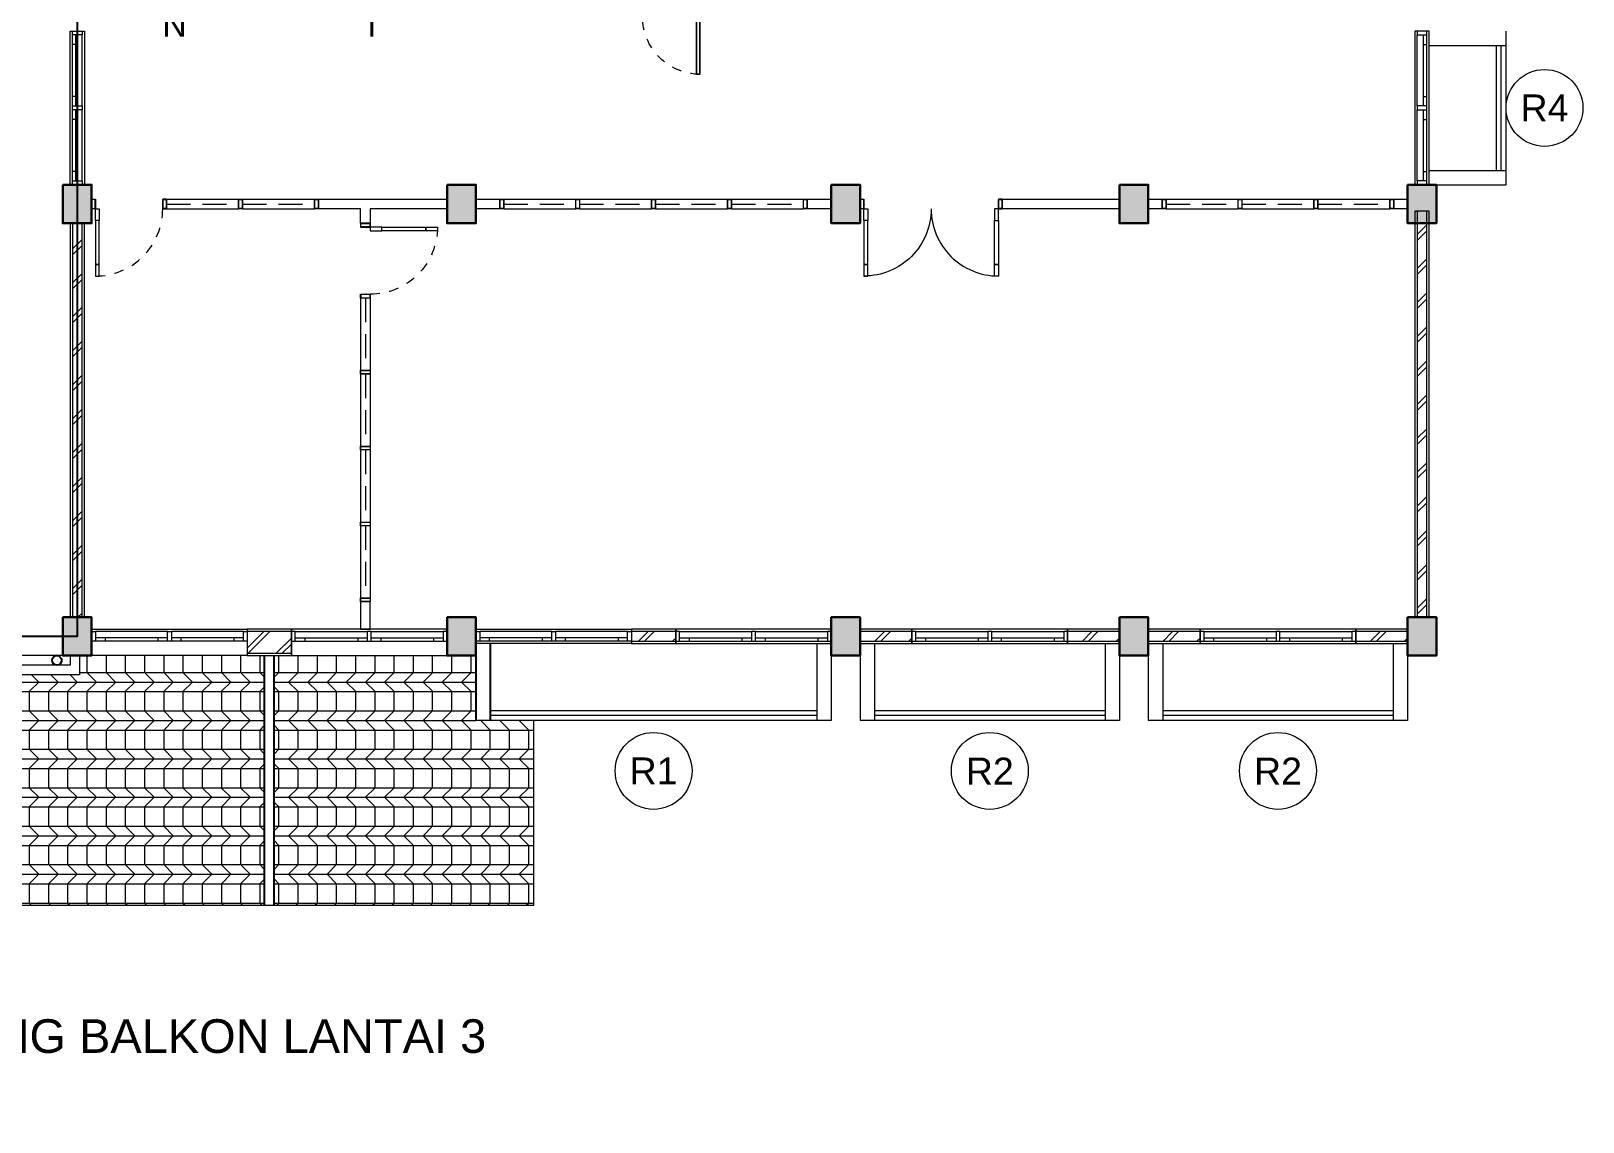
# Model space of a CAD drawing. Header units: millimetres. Extents: x -11 to 1625, y -267 to 180.
# Drawn here: x 923.09 to 939.24, y -248.1 to -236.75 of the extents above; entities that cross this region are included whole.
import ezdxf
from ezdxf.enums import TextEntityAlignment as Align

# ---------------------------------------------------------------- set-up
doc = ezdxf.new("R2010")
doc.units = ezdxf.units.MM
doc.linetypes.add('HIDDEN', pattern=[0.375, 0.25, -0.125])
for name, color, linetype, lineweight in [('ars', 11, 'Continuous', 5), ('dinding', 5, 'Continuous', 15), ('KOLOM', 1, 'Continuous', 30), ('kus', 63, 'Continuous', 15), ('lan', 7, 'Continuous', 15), ('not', 7, 'Continuous', 20), ('PARTISI', 190, 'Continuous', 9), ('SANITAIR', 4, 'Continuous', 5), ('sol kol', 8, 'Continuous', 0)]:
    doc.layers.add(name, color=color, linetype=linetype, lineweight=lineweight)
doc.styles.add('S', font='SIMPLEX', dxfattribs={"width": 1.1})
doc.styles.get("Standard").update_dxf_attribs({"font": 'ARIALUNI.TTF'})

# ---------------------------------------------------------------- blocks, each defined once
blk = doc.blocks.new('Ndtpd')
blk.add_line((0.747, 0), (-0.747, 0))
blk.add_circle((0, 0), 0.747)
at = {"flags": 4}
for tag, height, p in [('NO', 0.5, (0, 0.148)), ('NOLBR', 0.3, (0, -0.398))]:
    blk.add_attdef(tag, text='', height=height, dxfattribs=at).set_placement(p, align=Align.CENTER)
for tag, p, height in [('NDTPD', (1.516, 0.148), 0.5), ('SKALA', (1.523, -0.398), 0.3)]:
    blk.add_attdef(tag, p, '', height=height, dxfattribs=at)
blk = doc.blocks.new('K1')
at = {"layer": 'KOLOM'}
blk.add_lwpolyline([(0.2, 0.15), (-0.2, 0.15), (-0.2, -0.15), (0.2, -0.15), (0.2, 0.15)], dxfattribs=at)
blk = doc.blocks.new('P 70')
at = {"linetype": 'HIDDEN', "ltscale": 0.3}
blk.add_lwpolyline([(-0.74, 0.1, -0.414214), (-0.04, 0.8, -1.303225)], format="xyb", dxfattribs=at)
for points in [[(-0.04, 0.8), (-0.08, 0.8), (-0.08, 0.68), (-0.04, 0.68)], [(-0.04, 0.68), (-0.08, 0.68), (-0.08, 0.22), (-0.04, 0.22)], [(-0.04, 0.1), (-0.08, 0.1), (-0.08, 0.22), (-0.04, 0.22)], [(-0.735, 0.06), (-0.74, 0.06), (-0.74, 0.061), (-0.74, 0.1), (-0.78, 0.1), (-0.78, 0), (-0.74, 0), (-0.74, 0.056), (-0.735, 0.058)], [(-0.742, 0.002), (-0.778, 0.002), (-0.778, 0.098), (-0.742, 0.098)], [(-0.045, 0.06), (-0.04, 0.06), (-0.04, 0.061), (-0.04, 0.1), (0, 0.1), (0, 0), (-0.04, 0), (-0.04, 0.056), (-0.045, 0.058)], [(-0.038, 0.002), (-0.002, 0.002), (-0.002, 0.098), (-0.038, 0.098)]]:
    blk.add_lwpolyline(points, close=True)
blk = doc.blocks.new('P 60')
at = {"linetype": 'HIDDEN', "ltscale": 0.3}
blk.add_lwpolyline([(-0.64, 0.1, -0.414214), (-0.04, 0.7, -1.303225)], format="xyb", dxfattribs=at)
for points in [[(-0.04, 0.7), (-0.04, 0.1), (-0.08, 0.1), (-0.08, 0.7)], [(-0.042, 0.698), (-0.042, 0.102), (-0.078, 0.102), (-0.078, 0.698)], [(-0.635, 0.06), (-0.64, 0.06), (-0.64, 0.061), (-0.64, 0.1), (-0.68, 0.1), (-0.68, 0), (-0.64, 0), (-0.64, 0.056), (-0.635, 0.058)], [(-0.642, 0.002), (-0.678, 0.002), (-0.678, 0.098), (-0.642, 0.098)], [(-0.045, 0.06), (-0.04, 0.06), (-0.04, 0.061), (-0.04, 0.1), (0, 0.1), (0, 0), (-0.04, 0), (-0.04, 0.056), (-0.045, 0.058)], [(-0.038, 0.002), (-0.002, 0.002), (-0.002, 0.098), (-0.038, 0.098)]]:
    blk.add_lwpolyline(points, close=True)
blk = doc.blocks.new('NAV')
blk.add_circle((0, -0.4), 0.4)
at = {"style": 'S', "width": 0.75, "flags": 4}
blk.add_attdef('AV', text='', height=0.3, dxfattribs=at).set_placement((0, -0.4), align=Align.MIDDLE)

msp = doc.modelspace()

# ---------------------------------------------------------------- hatches: boundary and pattern name
at = {"layer": 'ars'}
h = msp.add_hatch(dxfattribs=at)
h.set_pattern_fill('TEMBOK', color=256, scale=0.25)
h.set_pattern_definition([(45, (925.06924, -243.12561), (-0.176777, 0.176777), []), (45, (925.13174, -243.12561), (-0.176777, 0.176777), [])])
h.paths.add_polyline_path([(923.6192448, -242.8506128), (923.6192448, -238.7506128), (923.5192448, -238.7506128), (923.5192448, -242.8506128)])
h = msp.add_hatch(dxfattribs=at)
h.set_pattern_fill('TEMBOK', color=256, scale=0.25)
h.set_pattern_definition([(45, (924.06924, -243.12561), (-0.1767767, 0.1767767), []), (45, (924.13174, -243.12561), (-0.1767767, 0.1767767), [])])
h.paths.add_polyline_path([(937.6192448, -242.8506128), (937.6192448, -238.6256128), (937.5192448, -238.6256128), (937.5192448, -242.8506128)])
h = msp.add_hatch(dxfattribs=at)
h.set_pattern_fill('TEMBOK', color=256, scale=0.25)
h.set_pattern_definition([(45, (921.05924, -244.62561), (-0.176777, 0.176777), []), (45, (921.12174, -244.62561), (-0.176777, 0.176777), [])])
h.paths.add_polyline_path([(925.7992448, -243.0006128), (925.3392448, -243.0006128), (925.3392448, -243.2256128), (925.7992448, -243.2256128)])
h = msp.add_hatch(dxfattribs=at)
h.set_pattern_fill('TEMBOK', color=256, scale=0.25)
h.set_pattern_definition([(45, (925.05924, -244.62561), (-0.176777, 0.176777), []), (45, (925.12174, -244.62561), (-0.176777, 0.176777), [])])
h.paths.add_polyline_path([(929.7992448, -243.0006128), (929.3392448, -243.0006128), (929.3392448, -243.1006128), (929.7992448, -243.1006128)])
h = msp.add_hatch(dxfattribs=at)
h.set_pattern_fill('TEMBOK', color=256, scale=0.25)
h.set_pattern_definition([(45, (927.51924, -244.62561), (-0.176777, 0.176777), []), (45, (927.58174, -244.62561), (-0.176777, 0.176777), [])])
h.paths.add_polyline_path([(932.2592448, -243.0006128), (931.7192448, -243.0006128), (931.7192448, -243.1006128), (932.2592448, -243.1006128)])
h = msp.add_hatch(dxfattribs=at)
h.set_pattern_fill('TEMBOK', color=256, scale=0.25)
h.set_pattern_definition([(45, (929.67924, -244.62561), (-0.176777, 0.176777), []), (45, (929.74174, -244.62561), (-0.176777, 0.176777), [])])
h.paths.add_polyline_path([(934.4192448, -243.0006128), (933.8792448, -243.0006128), (933.8792448, -243.1006128), (934.4192448, -243.1006128)])
h = msp.add_hatch(dxfattribs=at)
h.set_pattern_fill('TEMBOK', color=256, scale=0.25)
h.set_pattern_definition([(45, (930.51924, -244.62561), (-0.176777, 0.176777), []), (45, (930.58174, -244.62561), (-0.176777, 0.176777), [])])
h.paths.add_polyline_path([(935.2592448, -243.0006128), (934.7192448, -243.0006128), (934.7192448, -243.1006128), (935.2592448, -243.1006128)])
h = msp.add_hatch(dxfattribs=at)
h.set_pattern_fill('TEMBOK', color=256, scale=0.25)
h.set_pattern_definition([(45, (932.67924, -244.62561), (-0.176777, 0.176777), []), (45, (932.74174, -244.62561), (-0.176777, 0.176777), [])])
h.paths.add_polyline_path([(937.4192448, -243.0006128), (936.8792448, -243.0006128), (936.8792448, -243.1006128), (937.4192448, -243.1006128)])
h = msp.add_hatch(dxfattribs=at)
h.set_pattern_fill('PLENTONG', color=256, scale=0.1, angle=270)
h.set_pattern_definition([(0, (925.06924, -243.0256), (1e-16, 0.4), []), (0, (925.06924, -243.1256), (1e-16, 0.4), []), (0, (925.06924, -243.2256), (1e-16, 0.4), []), (315, (925.06924, -243.02561), (0.2, -5e-17), [0.141421, -0.424264]), (45, (925.06924, -243.22561), (-0.2, 5e-17), [0.141421, -0.424264]), (270, (925.06924, -243.22561), (0.2, -4e-17), [0.2, -0.2])])
h.paths.add_polyline_path([(925.5192448, -243.2506128), (923.5942448, -243.2506128), (923.5942448, -243.4506128), (922.8192448, -243.4506128), (922.8192448, -245.8506128), (925.5192448, -245.8506128)])
h = msp.add_hatch(dxfattribs=at)
h.set_pattern_fill('PLENTONG', color=256, scale=0.1, angle=90)
h.set_pattern_definition([(180, (925.06924, -243.2256), (-5e-17, -0.4), []), (180, (925.06924, -243.1256), (-5e-17, -0.4), []), (180, (925.06924, -243.0256), (-5e-17, -0.4), []), (135, (925.06924, -243.22561), (-0.2, 2e-17), [0.141421, -0.424264]), (225, (925.06924, -243.02561), (0.2, -2e-17), [0.141421, -0.424264]), (90, (925.06924, -243.02561), (-0.2, 1e-17), [0.2, -0.2])])
h.paths.add_polyline_path([(927.7192448, -243.2506128), (925.6192448, -243.2506128), (925.6192448, -245.8506128), (928.3192448, -245.8506128), (928.3192448, -243.9256128), (927.7192448, -243.9256128)])
at = {"layer": 'sol kol'}
for points in [[(923.4192448, -238.3506128), (923.4192448, -238.7506128), (923.7192448, -238.7506128), (923.7192448, -238.3506128)], [(927.4192448, -238.3506128), (927.4192448, -238.7506128), (927.7192448, -238.7506128), (927.7192448, -238.3506128)], [(931.4192448, -238.3506128), (931.4192448, -238.7506128), (931.7192448, -238.7506128), (931.7192448, -238.3506128)], [(934.4192448, -238.3506128), (934.4192448, -238.7506128), (934.7192448, -238.7506128), (934.7192448, -238.3506128)], [(937.4192448, -238.3506128), (937.4192448, -238.7506128), (937.7192448, -238.7506128), (937.7192448, -238.3506128)], [(923.4192448, -242.8506128), (923.4192448, -243.2506128), (923.7192448, -243.2506128), (923.7192448, -242.8506128)], [(927.4192448, -242.8506128), (927.4192448, -243.2506128), (927.7192448, -243.2506128), (927.7192448, -242.8506128)], [(931.4192448, -242.8506128), (931.4192448, -243.2506128), (931.7192448, -243.2506128), (931.7192448, -242.8506128)], [(934.4192448, -242.8506128), (934.4192448, -243.2506128), (934.7192448, -243.2506128), (934.7192448, -242.8506128)], [(937.4192448, -242.8506128), (937.4192448, -243.2506128), (937.7192448, -243.2506128), (937.7192448, -242.8506128)]]:
    msp.add_hatch(color=256, dxfattribs=at).paths.add_polyline_path(points)

# ---------------------------------------------------------------- linework, layer by layer
for p, q in [((927.8692448, -243.1256128), (927.8692448, -243.9256128)), ((925.5192448, -245.8506128), (925.5192448, -243.2506128)), ((925.6192448, -245.8506128), (925.6192448, -243.2506128)), ((927.7192448, -243.2506128), (927.7192448, -243.9256128))]:
    msp.add_line(p, q)
msp.add_lwpolyline([(914.5692448, -232.0506128), (923.5692448, -232.0506128), (923.5692448, -243.0506128), (914.5692448, -243.0506128)], close=True)
msp.add_circle((923.3575851, -243.3006128), 0.05)
at = {"layer": 'ars'}
for points in [[(938.3442448, -238.2006128), (938.3442448, -236.9006128)], [(938.3942448, -238.2006128), (938.3942448, -236.9006128)], [(931.2692448, -243.8256128), (927.8692448, -243.8256128)], [(931.2692448, -243.8756128), (927.8692448, -243.8756128)], [(934.2692448, -243.8256128), (931.8692448, -243.8256128)], [(934.2692448, -243.8756128), (931.8692448, -243.8756128)], [(937.2692448, -243.8256128), (934.8692448, -243.8256128)], [(937.2692448, -243.8756128), (934.8692448, -243.8756128)]]:
    msp.add_lwpolyline(points, dxfattribs=at)
for points in [[(923.6192448, -242.8506128), (923.6192448, -238.7506128), (923.5192448, -238.7506128), (923.5192448, -242.8506128)], [(937.6192448, -242.8506128), (937.6192448, -238.6256128), (937.5192448, -238.6256128), (937.5192448, -242.8506128)], [(925.7992448, -243.0006128), (925.3392448, -243.0006128), (925.3392448, -243.2256128), (925.7992448, -243.2256128)], [(929.7992448, -243.0006128), (929.3392448, -243.0006128), (929.3392448, -243.1006128), (929.7992448, -243.1006128)], [(932.2592448, -243.0006128), (931.7192448, -243.0006128), (931.7192448, -243.1006128), (932.2592448, -243.1006128)], [(934.4192448, -243.0006128), (933.8792448, -243.0006128), (933.8792448, -243.1006128), (934.4192448, -243.1006128)], [(935.2592448, -243.0006128), (934.7192448, -243.0006128), (934.7192448, -243.1006128), (935.2592448, -243.1006128)], [(937.4192448, -243.0006128), (936.8792448, -243.0006128), (936.8792448, -243.1006128), (937.4192448, -243.1006128)]]:
    msp.add_lwpolyline(points, close=True, dxfattribs=at)
at = {"layer": 'dinding'}
for p, q in [((923.4942448, -243.2506128), (923.4942448, -243.3506128)), ((923.5942448, -243.2506128), (923.5942448, -243.4506128)), ((923.5942448, -243.4506128), (914.1692448, -243.4506128)), ((923.4942448, -243.3506128), (914.2692448, -243.3506128))]:
    msp.add_line(p, q, dxfattribs=at)
for points in [[(923.6442448, -242.8506128), (923.6442448, -238.7506128), (923.4942448, -238.7506128), (923.4942448, -242.8506128)], [(937.6442448, -242.8506128), (937.6442448, -238.6256128), (937.4942448, -238.6256128), (937.4942448, -242.8506128)], [(925.7992448, -242.9756128), (925.3392448, -242.9756128), (925.3392448, -243.2506128), (925.7992448, -243.2506128)], [(929.7992448, -242.9756128), (929.3392448, -242.9756128), (929.3392448, -243.1256128), (929.7992448, -243.1256128)], [(932.2592448, -242.9756128), (931.7192448, -242.9756128), (931.7192448, -243.1256128), (932.2592448, -243.1256128)], [(934.4192448, -242.9756128), (933.8792448, -242.9756128), (933.8792448, -243.1256128), (934.4192448, -243.1256128)], [(935.2592448, -242.9756128), (934.7192448, -242.9756128), (934.7192448, -243.1256128), (935.2592448, -243.1256128)], [(937.4192448, -242.9756128), (936.8792448, -242.9756128), (936.8792448, -243.1256128), (937.4192448, -243.1256128)]]:
    msp.add_lwpolyline(points, close=True, dxfattribs=at)
at = {"layer": 'kus'}
for p, q in [((923.5192448, -237.5306128), (923.5192448, -236.7906128)), ((923.5542448, -237.5306128), (923.5542448, -236.7906128)), ((923.6192448, -237.5306128), (923.6192448, -236.7906128)), ((937.5192448, -237.5306128), (937.5192448, -236.7906128)), ((937.5842448, -237.5306128), (937.5842448, -236.7906128)), ((937.6192448, -237.5306128), (937.6192448, -236.7906128)), ((923.5542448, -236.8906128), (923.5192448, -236.8906128)), ((937.5842448, -236.8906128), (937.6192448, -236.8906128)), ((923.5542448, -237.4306128), (923.5192448, -237.4306128)), ((937.5842448, -237.4306128), (937.6192448, -237.4306128)), ((923.5192448, -238.3106128), (923.5192448, -237.5706128)), ((923.5542448, -238.3106128), (923.5542448, -237.5706128)), ((923.6192448, -238.3106128), (923.6192448, -237.5706128)), ((937.5192448, -238.3106128), (937.5192448, -237.5706128)), ((937.5842448, -238.3106128), (937.5842448, -237.5706128)), ((937.6192448, -238.3106128), (937.6192448, -237.5706128)), ((923.5542448, -237.6706128), (923.5192448, -237.6706128)), ((937.5842448, -237.6706128), (937.6192448, -237.6706128)), ((923.5542448, -238.2106128), (923.5192448, -238.2106128)), ((937.5842448, -238.2106128), (937.6192448, -238.2106128)), ((924.4992448, -238.5006128), (925.2492448, -238.5006128)), ((924.4992448, -238.6006128), (925.2492448, -238.6006128)), ((925.2892448, -238.5006128), (926.0392448, -238.5006128)), ((925.2892448, -238.6006128), (926.0392448, -238.6006128)), ((928.0092448, -238.5006128), (928.7592448, -238.5006128)), ((928.0092448, -238.6006128), (928.7592448, -238.6006128)), ((928.7992448, -238.5006128), (929.5492448, -238.5006128)), ((928.7992448, -238.6006128), (929.5492448, -238.6006128)), ((929.5892448, -238.5006128), (930.3392448, -238.5006128)), ((929.5892448, -238.6006128), (930.3392448, -238.6006128)), ((930.3792448, -238.5006128), (931.1292448, -238.5006128)), ((930.3792448, -238.6006128), (931.1292448, -238.6006128)), ((934.9042448, -238.5006128), (935.6542448, -238.5006128)), ((934.9042448, -238.6006128), (935.6542448, -238.6006128)), ((935.6942448, -238.5006128), (936.4442448, -238.5006128)), ((935.6942448, -238.6006128), (936.4442448, -238.6006128)), ((936.4842448, -238.5006128), (937.2342448, -238.5006128)), ((936.4842448, -238.6006128), (937.2342448, -238.6006128)), ((926.5192448, -239.5306128), (926.5192448, -240.2806128)), ((926.6192448, -239.5306128), (926.6192448, -240.2806128)), ((926.5192448, -240.3206128), (926.5192448, -241.0706128)), ((926.6192448, -240.3206128), (926.6192448, -241.0706128)), ((926.5192448, -241.1106128), (926.5192448, -241.8606128)), ((926.6192448, -241.1106128), (926.6192448, -241.8606128)), ((926.5192448, -241.9006128), (926.5192448, -242.6506128)), ((926.6192448, -241.9006128), (926.6192448, -242.6506128)), ((924.5092448, -243.0006128), (923.7592448, -243.0006128)), ((924.5092448, -243.0656128), (923.7592448, -243.0656128)), ((924.5092448, -243.1006128), (923.7592448, -243.1006128)), ((923.8592448, -243.0656128), (923.8592448, -243.1006128)), ((924.4092448, -243.0656128), (924.4092448, -243.1006128)), ((925.2992448, -243.0006128), (924.5492448, -243.0006128)), ((925.2992448, -243.0656128), (924.5492448, -243.0656128)), ((925.2992448, -243.1006128), (924.5492448, -243.1006128)), ((924.6492448, -243.0656128), (924.6492448, -243.1006128)), ((925.1992448, -243.0656128), (925.1992448, -243.1006128)), ((925.8392448, -243.0006128), (926.5892448, -243.0006128)), ((925.8392448, -243.0656128), (926.5892448, -243.0656128)), ((925.8392448, -243.1006128), (926.5892448, -243.1006128)), ((925.9392448, -243.0656128), (925.9392448, -243.1006128)), ((926.4892448, -243.0656128), (926.4892448, -243.1006128)), ((926.6292448, -243.0006128), (927.3792448, -243.0006128)), ((926.6292448, -243.0656128), (927.3792448, -243.0656128)), ((926.6292448, -243.1006128), (927.3792448, -243.1006128)), ((926.7292448, -243.0656128), (926.7292448, -243.1006128)), ((927.2792448, -243.0656128), (927.2792448, -243.1006128)), ((928.5092448, -243.0006128), (927.7592448, -243.0006128)), ((928.5092448, -243.0656128), (927.7592448, -243.0656128)), ((928.5092448, -243.1006128), (927.7592448, -243.1006128)), ((927.8592448, -243.0656128), (927.8592448, -243.1006128)), ((928.4092448, -243.0656128), (928.4092448, -243.1006128)), ((929.2992448, -243.0006128), (928.5492448, -243.0006128)), ((929.2992448, -243.0656128), (928.5492448, -243.0656128)), ((929.2992448, -243.1006128), (928.5492448, -243.1006128)), ((928.6492448, -243.0656128), (928.6492448, -243.1006128)), ((929.1992448, -243.0656128), (929.1992448, -243.1006128)), ((929.8392448, -243.0006128), (930.5892448, -243.0006128)), ((929.8392448, -243.0656128), (930.5892448, -243.0656128)), ((929.8392448, -243.1006128), (930.5892448, -243.1006128)), ((929.9392448, -243.0656128), (929.9392448, -243.1006128)), ((930.4892448, -243.0656128), (930.4892448, -243.1006128)), ((930.6292448, -243.0006128), (931.3792448, -243.0006128)), ((930.6292448, -243.0656128), (931.3792448, -243.0656128)), ((930.6292448, -243.1006128), (931.3792448, -243.1006128)), ((930.7292448, -243.0656128), (930.7292448, -243.1006128)), ((931.2792448, -243.0656128), (931.2792448, -243.1006128)), ((932.2992448, -243.0006128), (933.0492448, -243.0006128)), ((932.2992448, -243.0656128), (933.0492448, -243.0656128)), ((932.2992448, -243.1006128), (933.0492448, -243.1006128)), ((932.3992448, -243.0656128), (932.3992448, -243.1006128)), ((932.9492448, -243.0656128), (932.9492448, -243.1006128)), ((933.0892448, -243.0006128), (933.8392448, -243.0006128)), ((933.0892448, -243.0656128), (933.8392448, -243.0656128)), ((933.0892448, -243.1006128), (933.8392448, -243.1006128)), ((933.1892448, -243.0656128), (933.1892448, -243.1006128)), ((933.7392448, -243.0656128), (933.7392448, -243.1006128)), ((935.2992448, -243.0006128), (936.0492448, -243.0006128)), ((935.2992448, -243.0656128), (936.0492448, -243.0656128)), ((935.2992448, -243.1006128), (936.0492448, -243.1006128)), ((935.3992448, -243.0656128), (935.3992448, -243.1006128)), ((935.9492448, -243.0656128), (935.9492448, -243.1006128)), ((936.0892448, -243.0006128), (936.8392448, -243.0006128)), ((936.0892448, -243.0656128), (936.8392448, -243.0656128)), ((936.0892448, -243.1006128), (936.8392448, -243.1006128)), ((936.1892448, -243.0656128), (936.1892448, -243.1006128)), ((936.7392448, -243.0656128), (936.7392448, -243.1006128))]:
    msp.add_line(p, q, dxfattribs=at)
at = {"layer": 'kus', "linetype": 'HIDDEN'}
for p, q in [((924.4992448, -238.5506128), (925.2492448, -238.5506128)), ((925.2892448, -238.5506128), (926.0392448, -238.5506128)), ((928.0092448, -238.5506128), (928.7592448, -238.5506128)), ((928.7992448, -238.5506128), (929.5492448, -238.5506128)), ((929.5892448, -238.5506128), (930.3392448, -238.5506128)), ((930.3792448, -238.5506128), (931.1292448, -238.5506128)), ((934.9042448, -238.5506128), (935.6542448, -238.5506128)), ((935.6942448, -238.5506128), (936.4442448, -238.5506128)), ((936.4842448, -238.5506128), (937.2342448, -238.5506128)), ((926.5692448, -239.5306128), (926.5692448, -240.2806128)), ((926.5692448, -240.3206128), (926.5692448, -241.0706128)), ((926.5692448, -241.1106128), (926.5692448, -241.8606128)), ((926.5692448, -241.9006128), (926.5692448, -242.6506128))]:
    msp.add_line(p, q, dxfattribs=at)
at = {"layer": 'kus'}
for points in [[(923.5192448, -236.7906128), (923.5192448, -236.7506128), (923.6192448, -236.7506128), (923.6192448, -236.7906128)], [(937.6192448, -236.7906128), (937.6192448, -236.7506128), (937.5192448, -236.7506128), (937.5192448, -236.7906128)], [(923.5192448, -237.5706128), (923.5192448, -237.5306128), (923.6192448, -237.5306128), (923.6192448, -237.5706128)], [(937.6192448, -237.5706128), (937.6192448, -237.5306128), (937.5192448, -237.5306128), (937.5192448, -237.5706128)], [(923.5192448, -238.3506128), (923.5192448, -238.3106128), (923.6192448, -238.3106128), (923.6192448, -238.3506128)], [(937.6192448, -238.3506128), (937.6192448, -238.3106128), (937.5192448, -238.3106128), (937.5192448, -238.3506128)], [(925.2892448, -238.6006128), (925.2492448, -238.6006128), (925.2492448, -238.5006128), (925.2892448, -238.5006128)], [(925.2872448, -238.5986128), (925.2512448, -238.5986128), (925.2512448, -238.5026128), (925.2872448, -238.5026128)], [(926.0792448, -238.6006128), (926.0392448, -238.6006128), (926.0392448, -238.5006128), (926.0792448, -238.5006128)], [(926.0772448, -238.5986128), (926.0412448, -238.5986128), (926.0412448, -238.5026128), (926.0772448, -238.5026128)], [(928.0092448, -238.6006128), (927.9692448, -238.6006128), (927.9692448, -238.5006128), (928.0092448, -238.5006128)], [(928.0072448, -238.5986128), (927.9712448, -238.5986128), (927.9712448, -238.5026128), (928.0072448, -238.5026128)], [(928.7992448, -238.6006128), (928.7592448, -238.6006128), (928.7592448, -238.5006128), (928.7992448, -238.5006128)], [(928.7972448, -238.5986128), (928.7612448, -238.5986128), (928.7612448, -238.5026128), (928.7972448, -238.5026128)], [(929.5892448, -238.6006128), (929.5492448, -238.6006128), (929.5492448, -238.5006128), (929.5892448, -238.5006128)], [(929.5872448, -238.5986128), (929.5512448, -238.5986128), (929.5512448, -238.5026128), (929.5872448, -238.5026128)], [(930.3792448, -238.6006128), (930.3392448, -238.6006128), (930.3392448, -238.5006128), (930.3792448, -238.5006128)], [(930.3772448, -238.5986128), (930.3412448, -238.5986128), (930.3412448, -238.5026128), (930.3772448, -238.5026128)], [(931.1692448, -238.6006128), (931.1292448, -238.6006128), (931.1292448, -238.5006128), (931.1692448, -238.5006128)], [(931.1672448, -238.5986128), (931.1312448, -238.5986128), (931.1312448, -238.5026128), (931.1672448, -238.5026128)], [(931.7641331, -238.5606128), (931.7592448, -238.5606128), (931.7592448, -238.5620651), (931.7592448, -238.6006128), (931.7192448, -238.6006128), (931.7192448, -238.5006128), (931.7592448, -238.5006128), (931.7592448, -238.5571067), (931.7641331, -238.5588655)], [(931.7572448, -238.5026128), (931.7212448, -238.5026128), (931.7212448, -238.5986128), (931.7572448, -238.5986128)], [(931.7592448, -238.6006128), (931.7992448, -238.6006128), (931.7992448, -238.7206128), (931.7592448, -238.7206128)], [(933.1592448, -238.6006128), (933.1192448, -238.6006128), (933.1192448, -238.7206128), (933.1592448, -238.7206128)], [(933.1543565, -238.5606128), (933.1592448, -238.5606128), (933.1592448, -238.5620651), (933.1592448, -238.6006128), (933.1992448, -238.6006128), (933.1992448, -238.5006128), (933.1592448, -238.5006128), (933.1592448, -238.5571067), (933.1543565, -238.5588655)], [(933.1612448, -238.5026128), (933.1972448, -238.5026128), (933.1972448, -238.5986128), (933.1612448, -238.5986128)], [(934.9042448, -238.6006128), (934.8642448, -238.6006128), (934.8642448, -238.5006128), (934.9042448, -238.5006128)], [(934.9022448, -238.5986128), (934.8662448, -238.5986128), (934.8662448, -238.5026128), (934.9022448, -238.5026128)], [(935.6942448, -238.6006128), (935.6542448, -238.6006128), (935.6542448, -238.5006128), (935.6942448, -238.5006128)], [(935.6922448, -238.5986128), (935.6562448, -238.5986128), (935.6562448, -238.5026128), (935.6922448, -238.5026128)], [(936.4842448, -238.6006128), (936.4442448, -238.6006128), (936.4442448, -238.5006128), (936.4842448, -238.5006128)], [(936.4822448, -238.5986128), (936.4462448, -238.5986128), (936.4462448, -238.5026128), (936.4822448, -238.5026128)], [(937.2742448, -238.6006128), (937.2342448, -238.6006128), (937.2342448, -238.5006128), (937.2742448, -238.5006128)], [(937.2722448, -238.5986128), (937.2362448, -238.5986128), (937.2362448, -238.5026128), (937.2722448, -238.5026128)], [(931.7592448, -239.1806128), (931.7992448, -239.1806128), (931.7992448, -238.7206128), (931.7592448, -238.7206128)], [(933.1592448, -239.1806128), (933.1192448, -239.1806128), (933.1192448, -238.7206128), (933.1592448, -238.7206128)], [(931.7592448, -239.3006128), (931.7992448, -239.3006128), (931.7992448, -239.1806128), (931.7592448, -239.1806128)], [(933.1592448, -239.3006128), (933.1192448, -239.3006128), (933.1192448, -239.1806128), (933.1592448, -239.1806128)], [(926.5192448, -240.3206128), (926.5192448, -240.2806128), (926.6192448, -240.2806128), (926.6192448, -240.3206128)], [(926.5212448, -240.3186128), (926.5212448, -240.2826128), (926.6172448, -240.2826128), (926.6172448, -240.3186128)], [(926.5192448, -241.1106128), (926.5192448, -241.0706128), (926.6192448, -241.0706128), (926.6192448, -241.1106128)], [(926.5212448, -241.1086128), (926.5212448, -241.0726128), (926.6172448, -241.0726128), (926.6172448, -241.1086128)], [(926.5192448, -241.9006128), (926.5192448, -241.8606128), (926.6192448, -241.8606128), (926.6192448, -241.9006128)], [(926.5212448, -241.8986128), (926.5212448, -241.8626128), (926.6172448, -241.8626128), (926.6172448, -241.8986128)], [(926.5192448, -242.6906128), (926.5192448, -242.6506128), (926.6192448, -242.6506128), (926.6192448, -242.6906128)], [(926.5212448, -242.6886128), (926.5212448, -242.6526128), (926.6172448, -242.6526128), (926.6172448, -242.6886128)], [(923.7592448, -243.1006128), (923.7192448, -243.1006128), (923.7192448, -243.0006128), (923.7592448, -243.0006128)], [(924.5492448, -243.1006128), (924.5092448, -243.1006128), (924.5092448, -243.0006128), (924.5492448, -243.0006128)], [(925.3392448, -243.1006128), (925.2992448, -243.1006128), (925.2992448, -243.0006128), (925.3392448, -243.0006128)], [(925.7992448, -243.1006128), (925.8392448, -243.1006128), (925.8392448, -243.0006128), (925.7992448, -243.0006128)], [(926.5892448, -243.1006128), (926.6292448, -243.1006128), (926.6292448, -243.0006128), (926.5892448, -243.0006128)], [(927.3792448, -243.1006128), (927.4192448, -243.1006128), (927.4192448, -243.0006128), (927.3792448, -243.0006128)], [(927.7592448, -243.1006128), (927.7192448, -243.1006128), (927.7192448, -243.0006128), (927.7592448, -243.0006128)], [(928.5492448, -243.1006128), (928.5092448, -243.1006128), (928.5092448, -243.0006128), (928.5492448, -243.0006128)], [(929.3392448, -243.1006128), (929.2992448, -243.1006128), (929.2992448, -243.0006128), (929.3392448, -243.0006128)], [(929.7992448, -243.1006128), (929.8392448, -243.1006128), (929.8392448, -243.0006128), (929.7992448, -243.0006128)], [(930.5892448, -243.1006128), (930.6292448, -243.1006128), (930.6292448, -243.0006128), (930.5892448, -243.0006128)], [(931.3792448, -243.1006128), (931.4192448, -243.1006128), (931.4192448, -243.0006128), (931.3792448, -243.0006128)], [(932.2592448, -243.1006128), (932.2992448, -243.1006128), (932.2992448, -243.0006128), (932.2592448, -243.0006128)], [(933.0492448, -243.1006128), (933.0892448, -243.1006128), (933.0892448, -243.0006128), (933.0492448, -243.0006128)], [(933.8392448, -243.1006128), (933.8792448, -243.1006128), (933.8792448, -243.0006128), (933.8392448, -243.0006128)], [(935.2592448, -243.1006128), (935.2992448, -243.1006128), (935.2992448, -243.0006128), (935.2592448, -243.0006128)], [(936.0492448, -243.1006128), (936.0892448, -243.1006128), (936.0892448, -243.0006128), (936.0492448, -243.0006128)], [(936.8392448, -243.1006128), (936.8792448, -243.1006128), (936.8792448, -243.0006128), (936.8392448, -243.0006128)]]:
    msp.add_lwpolyline(points, close=True, dxfattribs=at)
for points in [[(932.4592448, -238.6006128, -0.4142135624), (931.7592448, -239.3006128, -1.3032253728)], [(932.4592448, -238.6006128, 0.4142135624), (933.1592448, -239.3006128, 1.3032253728)]]:
    msp.add_lwpolyline(points, format="xyb", dxfattribs=at)
at = {"layer": 'lan'}
for p, q in [((937.6442448, -236.9006128), (938.4442448, -236.9006128)), ((937.6442448, -238.2006128), (938.4442448, -238.2006128)), ((931.2692448, -243.1256128), (931.2692448, -243.9256128)), ((931.8692448, -243.1256128), (931.8692448, -243.9256128)), ((934.2692448, -243.1256128), (934.2692448, -243.9256128)), ((934.8692448, -243.1256128), (934.8692448, -243.9256128)), ((937.2692448, -243.1256128), (937.2692448, -243.9256128)), ((931.4192448, -243.2506128), (931.4192448, -243.9256128)), ((931.7192448, -243.2506128), (931.7192448, -243.9256128)), ((934.4192448, -243.2506128), (934.4192448, -243.9256128)), ((934.7192448, -243.2506128), (934.7192448, -243.9256128)), ((937.4192448, -243.2506128), (937.4192448, -243.9256128)), ((928.3192448, -243.9256128), (928.3192448, -245.8506128)), ((928.3192448, -245.8506128), (922.8192448, -245.8506128))]:
    msp.add_line(p, q, dxfattribs=at)
for points in [[(923.4942448, -238.3506128), (923.4942448, -236.7506128), (923.6442448, -236.7506128), (923.6442448, -238.3506128)], [(937.6442448, -238.3506128), (937.6442448, -236.7506128), (937.4942448, -236.7506128), (937.4942448, -238.3506128)], [(925.3392448, -243.2506128), (923.7192448, -243.2506128), (923.7192448, -242.9756128), (925.3392448, -242.9756128)], [(925.7992448, -243.2506128), (927.4192448, -243.2506128), (927.4192448, -242.9756128), (925.7992448, -242.9756128)], [(929.3392448, -243.1256128), (927.7192448, -243.1256128), (927.7192448, -242.9756128), (929.3392448, -242.9756128)], [(929.7992448, -243.1256128), (931.4192448, -243.1256128), (931.4192448, -242.9756128), (929.7992448, -242.9756128)], [(932.2592448, -243.1256128), (933.8792448, -243.1256128), (933.8792448, -242.9756128), (932.2592448, -242.9756128)], [(935.2592448, -243.1256128), (936.8792448, -243.1256128), (936.8792448, -242.9756128), (935.2592448, -242.9756128)]]:
    msp.add_lwpolyline(points, close=True, dxfattribs=at)
for points in [[(937.7192448, -238.3506128), (938.4442448, -238.3506128), (938.4442448, -236.7506128)], [(931.4192448, -243.9256128), (927.7192448, -243.9256128)], [(934.4192448, -243.9256128), (931.7192448, -243.9256128)], [(937.4192448, -243.9256128), (934.7192448, -243.9256128)]]:
    msp.add_lwpolyline(points, dxfattribs=at)
at = {"layer": 'PARTISI'}
msp.add_lwpolyline([(924.4992448, -238.5006128), (927.4192448, -238.5006128), (927.4192448, -238.6006128), (926.6192448, -238.6006128), (926.6192448, -238.7506128), (926.5192448, -238.7506128), (926.5192448, -238.6006128), (926.0792448, -238.6006128), (926.0792448, -238.5006128)], dxfattribs=at)
for points in [[(927.7192448, -238.5006128), (927.9692448, -238.5006128), (927.9692448, -238.6006128), (927.7192448, -238.6006128)], [(931.1692448, -238.5006128), (931.4192448, -238.5006128), (931.4192448, -238.6006128), (931.1692448, -238.6006128)], [(933.1992448, -238.5006128), (934.4192448, -238.5006128), (934.4192448, -238.6006128), (933.1992448, -238.6006128)], [(934.7192448, -238.5006128), (934.8642448, -238.5006128), (934.8642448, -238.6006128), (934.7192448, -238.6006128)], [(937.2742448, -238.5006128), (937.4192448, -238.5006128), (937.4192448, -238.6006128), (937.2742448, -238.6006128)], [(926.5192448, -242.6906128), (926.5192448, -242.9756128), (926.6192448, -242.9756128), (926.6192448, -242.6906128)]]:
    msp.add_lwpolyline(points, close=True, dxfattribs=at)
at = {"layer": 'SANITAIR'}
msp.add_lwpolyline([(923.5692448, -243.2506128), (914.3692448, -243.2506128), (914.3692448, -231.8506128), (923.5692448, -231.8506128)], dxfattribs=at)

# ---------------------------------------------------------------- block references
at = {"layer": 'KOLOM', "rotation": 90}
for p in [(923.5692448, -238.5506128), (927.5692448, -238.5506128), (931.5692448, -238.5506128), (934.5692448, -238.5506128), (937.5692448, -238.5506128), (923.5692448, -243.0506128), (927.5692448, -243.0506128), (931.5692448, -243.0506128), (934.5692448, -243.0506128), (937.5692448, -243.0506128)]:
    msp.add_blockref('K1', p, dxfattribs=at)
at = {"layer": 'kus', "xscale": -1, "rotation": 180}
msp.add_blockref('P 60', (930.0942448, -236.5006128), dxfattribs=at)
at = {"layer": 'kus', "linetype": 'HIDDEN', "rotation": 180}
msp.add_blockref('P 70', (923.7192448, -238.5006128), dxfattribs=at)
at = {"layer": 'kus', "linetype": 'HIDDEN', "xscale": -1, "rotation": 270.0000000000001}
msp.add_blockref('P 70', (926.5192448, -238.7506128), dxfattribs=at)
at = {"layer": 'not'}
ref = msp.add_blockref('NAV', (938.8442448, -237.1506128), dxfattribs=at)
ref.add_attrib('AV', 'R4', dxfattribs={"layer": '0', "height": 0.28, "flags": 4}).set_placement((938.8442448, -237.5506128), align=Align.MIDDLE)
ref = msp.add_blockref('NAV', (929.5692448, -244.0506128), dxfattribs=at)
ref.add_attrib('AV', 'R1', dxfattribs={"layer": '0', "height": 0.28, "flags": 4}).set_placement((929.5692448, -244.4506128), align=Align.MIDDLE)
ref = msp.add_blockref('NAV', (933.0692448, -244.0506128), dxfattribs=at)
ref.add_attrib('AV', 'R2', dxfattribs={"layer": '0', "height": 0.28, "flags": 4}).set_placement((933.0692448, -244.4506128), align=Align.MIDDLE)
ref = msp.add_blockref('NAV', (936.0692448, -244.0506128), dxfattribs=at)
ref.add_attrib('AV', 'R2', dxfattribs={"layer": '0', "height": 0.28, "flags": 4}).set_placement((936.0692448, -244.4506128), align=Align.MIDDLE)
ref = msp.add_blockref('Ndtpd', (918.4314894, -247.5039362), dxfattribs=dict(at, xscale=0.803212851405533, yscale=0.803212851405533, zscale=0.803212851405533))
ref.add_attrib('NO', '2', dxfattribs={"layer": '0', "height": 0.35, "flags": 4}).set_placement((918.4311622, -247.3854104), align=Align.CENTER)
ref.add_attrib('NDTPD', 'DENAH RAILING BALKON LANTAI 3', (919.649174, -247.3854104), dxfattribs={"layer": '0', "height": 0.35, "flags": 4})
ref.add_attrib('NOLBR', 'A6-19', dxfattribs={"layer": '0', "height": 0.2, "flags": 4}).set_placement((918.4311622, -247.8239061), align=Align.CENTER)
ref.add_attrib('SKALA', 'SKALA 1 : 100', (919.6549741, -247.8239061), dxfattribs={"layer": '0', "height": 0.25, "flags": 4})

# ---------------------------------------------------------------- texts
at = {"layer": 'not', "char_height": 0.25, "attachment_point": 1}
for s, insert in [('\\pi0.028606;N', (924.4271036, -236.5591764)), ('\\pi0.027924;T', (926.5021036, -236.5591764))]:
    msp.add_mtext_dynamic_manual_height_columns(s, width=0.253834895, gutter_width=12.5, heights=[0], dxfattribs=dict(at, insert=insert))

doc.saveas('drawing.dxf')
